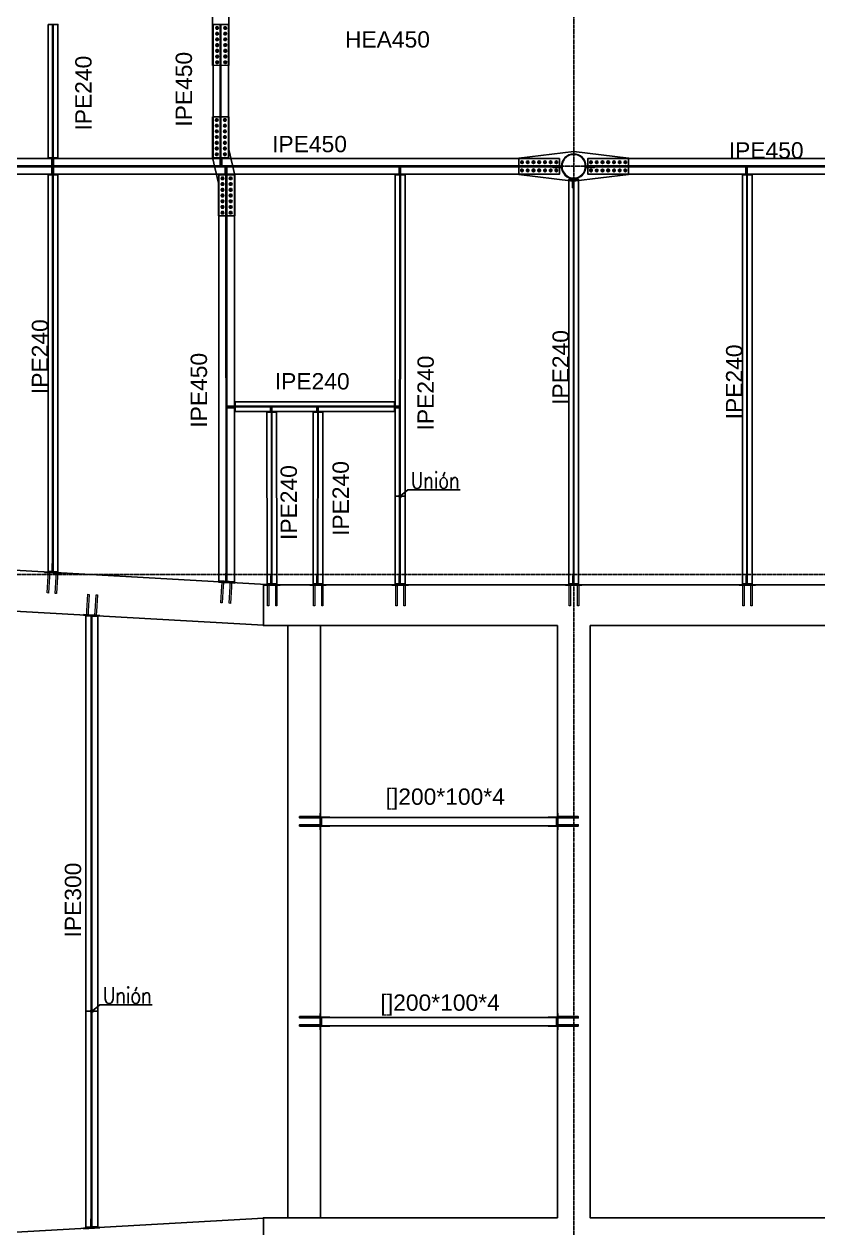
# Model space of a CAD drawing. Header units: millimetres. Extents: x -12345 to 95575, y -10691 to 31862.
# Drawn here: x 35770 to 45490, y 9000 to 23742 of the extents above; entities that cross this region are included whole.
import ezdxf
from ezdxf.enums import TextEntityAlignment as Align

# ---------------------------------------------------------------- set-up
doc = ezdxf.new("R2010")
doc.units = ezdxf.units.MM
doc.header["$LTSCALE"] = 0.9
doc.linetypes.add('DXK_LINE_DOT3', pattern=[5.9187, 2.979, -0.9799, 0.9799, -0.9799])
doc.layers.get('0').update_dxf_attribs({"color": 255})
for name, color, linetype, lineweight in [('E_TEXTO', 3, 'Continuous', 9), ('E_VIGAS-1', 254, 'Continuous', 25), ('E_VIGAS-2', 5, 'Continuous', 25), ('HCB_VARILLA', 5, 'Continuous', 15), ('TUBO-REDONDO', 1, 'Continuous', 9)]:
    doc.layers.add(name, color=color, linetype=linetype, lineweight=lineweight)
for name, color, linetype in [('HCB-EJES', 1, 'Continuous'), ('HCB-PLATINAS', 3, 'Continuous'), ('HCB_ALMA', 252, 'Continuous'), ('HCB_PANTALLAS', 6, 'Continuous'), ('HCB_VIGAS', 4, 'Continuous'), ('UNIÒN', 6, 'Continuous')]:
    doc.layers.add(name, color=color, linetype=linetype)
doc.styles.add('CNI_COTAS', font='romans.shx', dxfattribs={"width": 0.8})
doc.styles.add('VERDANA', font='arial.ttf')
doc.dimstyles.new('UNIÒN', dxfattribs={"dimscale": 0, "dimtxt": 200, "dimasz": 60, "dimexe": 4, "dimexo": 4, "dimgap": 15, "dimtad": 1, "dimdec": 0, "dimzin": 4, "dimdsep": 46, "dimtxsty": 'CNI_COTAS', "dimcen": -0.09, "dimclrd": 6, "dimclrt": 3, "dimadec": 0, "dimazin": 0, "dimtfac": 1, "dimtdec": 0, "dimtmove": 2, "dimatfit": 0, "dimfxl": 0.05, "dimtolj": 1, "dimtzin": 0, "dimarcsym": 0})

msp = doc.modelspace()

# ---------------------------------------------------------------- linework, layer by layer
at = {"color": 1, "linetype": 'Continuous'}
for centre, radius, start, end in [((38133.7, 23694.1), 11.5, 108.10235, 288.10235), ((38133.8, 23624.1), 11.5, 108.10235, 288.10235), ((38133.7, 23694.1), 10, 0.10235, 180.10235), ((38133.7, 23694.1), 10, 180.10235, 0.10235), ((38133.8, 23624.1), 10, 0.10235, 180.10235), ((38133.8, 23624.1), 10, 180.10235, 0.10235), ((38133.7, 23694.1), 11.5, 288.10235, 108.10235), ((38133.8, 23624.1), 11.5, 288.10235, 108.10235), ((38233.7, 23694.2), 11.5, 108.10235, 288.10235), ((38233.8, 23624.2), 11.5, 108.10235, 288.10235), ((38233.7, 23694.2), 10, 0.10235, 180.10235), ((38233.7, 23694.2), 10, 180.10235, 0.10235), ((38233.8, 23624.2), 10, 0.10235, 180.10235), ((38233.8, 23624.2), 10, 180.10235, 0.10235), ((38233.7, 23694.2), 11.5, 288.10235, 108.10235), ((38233.8, 23624.2), 11.5, 288.10235, 108.10235), ((38133.9, 23554.1), 11.5, 108.10235, 288.10235), ((38134.1, 23484.1), 11.5, 108.10235, 288.10235), ((38133.9, 23554.1), 10, 0.10235, 180.10235), ((38133.9, 23554.1), 10, 180.10235, 0.10235), ((38134.1, 23484.1), 10, 0.10235, 180.10235), ((38134.1, 23484.1), 10, 180.10235, 0.10235), ((38133.9, 23554.1), 11.5, 288.10235, 108.10235), ((38134.1, 23484.1), 11.5, 288.10235, 108.10235), ((38233.9, 23554.2), 11.5, 108.10235, 288.10235), ((38234.1, 23484.2), 11.5, 108.10235, 288.10235), ((38233.9, 23554.2), 10, 0.10235, 180.10235), ((38233.9, 23554.2), 10, 180.10235, 0.10235), ((38234.1, 23484.2), 10, 0.10235, 180.10235), ((38234.1, 23484.2), 10, 180.10235, 0.10235), ((38233.9, 23554.2), 11.5, 288.10235, 108.10235), ((38234.1, 23484.2), 11.5, 288.10235, 108.10235), ((38134.2, 23414.1), 11.5, 108.10235, 288.10235), ((38134.3, 23344.1), 11.5, 108.10235, 288.10235), ((38134.2, 23414.1), 10, 0.10235, 180.10235), ((38134.2, 23414.1), 10, 180.10235, 0.10235), ((38134.3, 23344.1), 10, 0.10235, 180.10235), ((38134.3, 23344.1), 10, 180.10235, 0.10235), ((38134.2, 23414.1), 11.5, 288.10235, 108.10235), ((38134.3, 23344.1), 11.5, 288.10235, 108.10235), ((38234.2, 23414.2), 11.5, 108.10235, 288.10235), ((38234.3, 23344.2), 11.5, 108.10235, 288.10235), ((38234.2, 23414.2), 10, 0.10235, 180.10235), ((38234.2, 23414.2), 10, 180.10235, 0.10235), ((38234.3, 23344.2), 10, 0.10235, 180.10235), ((38234.3, 23344.2), 10, 180.10235, 0.10235), ((38234.2, 23414.2), 11.5, 288.10235, 108.10235), ((38234.3, 23344.2), 11.5, 288.10235, 108.10235), ((38134.4, 23274.1), 11.5, 108.10235, 288.10235), ((38134.4, 23274.1), 10, 0.10235, 180.10235), ((38134.4, 23274.1), 10, 180.10235, 0.10235), ((38134.4, 23274.1), 11.5, 288.10235, 108.10235), ((38234.4, 23274.2), 11.5, 108.10235, 288.10235), ((38234.4, 23274.2), 10, 0.10235, 180.10235), ((38234.4, 23274.2), 10, 180.10235, 0.10235), ((38234.4, 23274.2), 11.5, 288.10235, 108.10235), ((38129, 22567.7), 11.5, 108, 288), ((38129, 22567.7), 10, 0, 180), ((38129, 22567.7), 10, 180, 0), ((38129, 22567.7), 11.5, 288, 108), ((38229, 22567.7), 11.5, 108, 288), ((38229, 22567.7), 10, 0, 180), ((38229, 22567.7), 10, 180, 0), ((38229, 22567.7), 11.5, 288, 108), ((38129, 22497.7), 11.5, 108, 288), ((38129, 22427.7), 11.5, 108, 288), ((38129, 22497.7), 10, 0, 180), ((38129, 22497.7), 10, 180, 0), ((38129, 22427.7), 10, 0, 180), ((38129, 22427.7), 10, 180, 0), ((38129, 22497.7), 11.5, 288, 108), ((38129, 22427.7), 11.5, 288, 108), ((38229, 22497.7), 11.5, 108, 288), ((38229, 22427.7), 11.5, 108, 288), ((38229, 22497.7), 10, 0, 180), ((38229, 22497.7), 10, 180, 0), ((38229, 22427.7), 10, 0, 180), ((38229, 22427.7), 10, 180, 0), ((38229, 22497.7), 11.5, 288, 108), ((38229, 22427.7), 11.5, 288, 108), ((38129, 22357.7), 11.5, 108, 288), ((38129, 22287.7), 11.5, 108, 288), ((38129, 22357.7), 10, 0, 180), ((38129, 22357.7), 10, 180, 0), ((38129, 22287.7), 10, 0, 180), ((38129, 22287.7), 10, 180, 0), ((38129, 22357.7), 11.5, 288, 108), ((38129, 22287.7), 11.5, 288, 108), ((38229, 22357.7), 11.5, 108, 288), ((38229, 22287.7), 11.5, 108, 288), ((38229, 22357.7), 10, 0, 180), ((38229, 22357.7), 10, 180, 0), ((38229, 22287.7), 10, 0, 180), ((38229, 22287.7), 10, 180, 0), ((38229, 22357.7), 11.5, 288, 108), ((38229, 22287.7), 11.5, 288, 108), ((38129, 22217.7), 11.5, 108, 288), ((38129, 22147.7), 11.5, 108, 288), ((38129, 22217.7), 10, 0, 180), ((38129, 22217.7), 10, 180, 0), ((38129, 22147.7), 10, 0, 180), ((38129, 22147.7), 10, 180, 0), ((38129, 22217.7), 11.5, 288, 108), ((38129, 22147.7), 11.5, 288, 108), ((38229, 22217.7), 11.5, 108, 288), ((38229, 22147.7), 11.5, 108, 288), ((38229, 22217.7), 10, 0, 180), ((38229, 22217.7), 10, 180, 0), ((38229, 22147.7), 10, 0, 180), ((38229, 22147.7), 10, 180, 0), ((38229, 22217.7), 11.5, 288, 108), ((38229, 22147.7), 11.5, 288, 108), ((41867.5, 22050), 11.5, 18.0268, 198.0268), ((41867.5, 22050), 11.5, 198.0268, 18.0268), ((41867.5, 22050), 10, 90.0268, 270.0268), ((41867.5, 22050), 10, 270.0268, 90.0268), ((41937.5, 22050), 11.5, 18.0268, 198.0268), ((41937.5, 22050), 11.5, 198.0268, 18.0268), ((41937.5, 22050), 10, 90.0268, 270.0268), ((41937.5, 22050), 10, 270.0268, 90.0268), ((42007.5, 22050.1), 11.5, 18.0268, 198.0268), ((42007.5, 22050.1), 11.5, 198.0268, 18.0268), ((42007.5, 22050.1), 10, 90.0268, 270.0268), ((42007.5, 22050.1), 10, 270.0268, 90.0268), ((42077.5, 22050.1), 11.5, 18.0268, 198.0268), ((42077.5, 22050.1), 11.5, 198.0268, 18.0268), ((42077.5, 22050.1), 10, 90.0268, 270.0268), ((42077.5, 22050.1), 10, 270.0268, 90.0268), ((42147.5, 22050.1), 11.5, 18.0268, 198.0268), ((42147.5, 22050.1), 11.5, 198.0268, 18.0268), ((42147.5, 22050.1), 10, 90.0268, 270.0268), ((42147.5, 22050.1), 10, 270.0268, 90.0268), ((42217.5, 22050.2), 11.5, 18.0268, 198.0268), ((42217.5, 22050.2), 11.5, 198.0268, 18.0268), ((42217.5, 22050.2), 10, 90.0268, 270.0268), ((42217.5, 22050.2), 10, 270.0268, 90.0268), ((42287.5, 22050.2), 11.5, 18.0268, 198.0268), ((42287.5, 22050.2), 11.5, 198.0268, 18.0268), ((42287.5, 22050.2), 10, 90.0268, 270.0268), ((42287.5, 22050.2), 10, 270.0268, 90.0268), ((42712.5, 22049.7), 11.5, 18.0268, 198.0268), ((42712.5, 22049.7), 11.5, 198.0268, 18.0268), ((42712.5, 22049.7), 10, 90.0268, 270.0268), ((42712.5, 22049.7), 10, 270.0268, 90.0268), ((42782.5, 22049.8), 11.5, 18.0268, 198.0268), ((42782.5, 22049.8), 11.5, 198.0268, 18.0268), ((42782.5, 22049.8), 10, 90.0268, 270.0268), ((42782.5, 22049.8), 10, 270.0268, 90.0268), ((42852.5, 22049.8), 11.5, 18.0268, 198.0268), ((42852.5, 22049.8), 11.5, 198.0268, 18.0268), ((42852.5, 22049.8), 10, 90.0268, 270.0268), ((42852.5, 22049.8), 10, 270.0268, 90.0268), ((42922.5, 22049.8), 11.5, 18.0268, 198.0268), ((42922.5, 22049.8), 11.5, 198.0268, 18.0268), ((42922.5, 22049.8), 10, 90.0268, 270.0268), ((42922.5, 22049.8), 10, 270.0268, 90.0268), ((42992.5, 22049.9), 11.5, 18.0268, 198.0268), ((42992.5, 22049.9), 11.5, 198.0268, 18.0268), ((42992.5, 22049.9), 10, 90.0268, 270.0268), ((42992.5, 22049.9), 10, 270.0268, 90.0268), ((43062.5, 22049.9), 11.5, 18.0268, 198.0268), ((43062.5, 22049.9), 11.5, 198.0268, 18.0268), ((43062.5, 22049.9), 10, 90.0268, 270.0268), ((43062.5, 22049.9), 10, 270.0268, 90.0268), ((43132.5, 22049.9), 11.5, 18.0268, 198.0268), ((43132.5, 22049.9), 11.5, 198.0268, 18.0268), ((43132.5, 22049.9), 10, 90.0268, 270.0268), ((43132.5, 22049.9), 10, 270.0268, 90.0268), ((38200, 21852.3), 11.5, 108, 288), ((38200, 21852.3), 10, 0, 180), ((38200, 21852.3), 10, 180, 0), ((38200, 21852.3), 11.5, 288, 108), ((38300, 21852.3), 11.5, 108, 288), ((38300, 21852.3), 10, 0, 180), ((38300, 21852.3), 10, 180, 0), ((38300, 21852.3), 11.5, 288, 108), ((41867.5, 21950), 11.5, 18.0268, 198.0268), ((41867.5, 21950), 11.5, 198.0268, 18.0268), ((41867.5, 21950), 10, 90.0268, 270.0268), ((41867.5, 21950), 10, 270.0268, 90.0268), ((41937.5, 21950), 11.5, 18.0268, 198.0268), ((41937.5, 21950), 11.5, 198.0268, 18.0268), ((41937.5, 21950), 10, 90.0268, 270.0268), ((41937.5, 21950), 10, 270.0268, 90.0268), ((42007.5, 21950.1), 11.5, 18.0268, 198.0268), ((42007.5, 21950.1), 11.5, 198.0268, 18.0268), ((42007.5, 21950.1), 10, 90.0268, 270.0268), ((42007.5, 21950.1), 10, 270.0268, 90.0268), ((42077.5, 21950.1), 11.5, 18.0268, 198.0268), ((42077.5, 21950.1), 11.5, 198.0268, 18.0268), ((42077.5, 21950.1), 10, 90.0268, 270.0268), ((42077.5, 21950.1), 10, 270.0268, 90.0268), ((42147.5, 21950.1), 11.5, 18.0268, 198.0268), ((42147.5, 21950.1), 11.5, 198.0268, 18.0268), ((42147.5, 21950.1), 10, 90.0268, 270.0268), ((42147.5, 21950.1), 10, 270.0268, 90.0268), ((42217.5, 21950.2), 11.5, 18.0268, 198.0268), ((42217.5, 21950.2), 11.5, 198.0268, 18.0268), ((42217.5, 21950.2), 10, 90.0268, 270.0268), ((42217.5, 21950.2), 10, 270.0268, 90.0268), ((42287.5, 21950.2), 11.5, 18.0268, 198.0268), ((42287.5, 21950.2), 11.5, 198.0268, 18.0268), ((42287.5, 21950.2), 10, 90.0268, 270.0268), ((42287.5, 21950.2), 10, 270.0268, 90.0268), ((42712.5, 21949.7), 11.5, 18.0268, 198.0268), ((42712.5, 21949.7), 11.5, 198.0268, 18.0268), ((42712.5, 21949.7), 10, 90.0268, 270.0268), ((42712.5, 21949.7), 10, 270.0268, 90.0268), ((42782.5, 21949.8), 11.5, 18.0268, 198.0268), ((42782.5, 21949.8), 11.5, 198.0268, 18.0268), ((42782.5, 21949.8), 10, 90.0268, 270.0268), ((42782.5, 21949.8), 10, 270.0268, 90.0268), ((42852.5, 21949.8), 11.5, 18.0268, 198.0268), ((42852.5, 21949.8), 11.5, 198.0268, 18.0268), ((42852.5, 21949.8), 10, 90.0268, 270.0268), ((42852.5, 21949.8), 10, 270.0268, 90.0268), ((42922.5, 21949.8), 11.5, 18.0268, 198.0268), ((42922.5, 21949.8), 11.5, 198.0268, 18.0268), ((42922.5, 21949.8), 10, 90.0268, 270.0268), ((42922.5, 21949.8), 10, 270.0268, 90.0268), ((42992.5, 21949.9), 11.5, 18.0268, 198.0268), ((42992.5, 21949.9), 11.5, 198.0268, 18.0268), ((42992.5, 21949.9), 10, 90.0268, 270.0268), ((42992.5, 21949.9), 10, 270.0268, 90.0268), ((43062.5, 21949.9), 11.5, 18.0268, 198.0268), ((43062.5, 21949.9), 11.5, 198.0268, 18.0268), ((43062.5, 21949.9), 10, 90.0268, 270.0268), ((43062.5, 21949.9), 10, 270.0268, 90.0268), ((43132.5, 21949.9), 11.5, 18.0268, 198.0268), ((43132.5, 21949.9), 11.5, 198.0268, 18.0268), ((43132.5, 21949.9), 10, 90.0268, 270.0268), ((43132.5, 21949.9), 10, 270.0268, 90.0268), ((38200, 21782.3), 11.5, 108, 288), ((38200, 21712.3), 11.5, 108, 288), ((38200, 21782.3), 10, 0, 180), ((38200, 21782.3), 10, 180, 0), ((38200, 21712.3), 10, 0, 180), ((38200, 21712.3), 10, 180, 0), ((38200, 21782.3), 11.5, 288, 108), ((38200, 21712.3), 11.5, 288, 108), ((38300, 21782.3), 11.5, 108, 288), ((38300, 21712.3), 11.5, 108, 288), ((38300, 21782.3), 10, 0, 180), ((38300, 21782.3), 10, 180, 0), ((38300, 21712.3), 10, 0, 180), ((38300, 21712.3), 10, 180, 0), ((38300, 21782.3), 11.5, 288, 108), ((38300, 21712.3), 11.5, 288, 108), ((38200, 21642.3), 11.5, 108, 288), ((38200, 21572.3), 11.5, 108, 288), ((38200, 21642.3), 10, 0, 180), ((38200, 21642.3), 10, 180, 0), ((38200, 21572.3), 10, 0, 180), ((38200, 21572.3), 10, 180, 0), ((38200, 21642.3), 11.5, 288, 108), ((38200, 21572.3), 11.5, 288, 108), ((38300, 21642.3), 11.5, 108, 288), ((38300, 21572.3), 11.5, 108, 288), ((38300, 21642.3), 10, 0, 180), ((38300, 21642.3), 10, 180, 0), ((38300, 21572.3), 10, 0, 180), ((38300, 21572.3), 10, 180, 0), ((38300, 21642.3), 11.5, 288, 108), ((38300, 21572.3), 11.5, 288, 108), ((38200, 21502.3), 11.5, 108, 288), ((38200, 21432.3), 11.5, 108, 288), ((38200, 21502.3), 10, 0, 180), ((38200, 21502.3), 10, 180, 0), ((38200, 21432.3), 10, 0, 180), ((38200, 21432.3), 10, 180, 0), ((38200, 21502.3), 11.5, 288, 108), ((38200, 21432.3), 11.5, 288, 108), ((38300, 21502.3), 11.5, 108, 288), ((38300, 21432.3), 11.5, 108, 288), ((38300, 21502.3), 10, 0, 180), ((38300, 21502.3), 10, 180, 0), ((38300, 21432.3), 10, 0, 180), ((38300, 21432.3), 10, 180, 0), ((38300, 21502.3), 11.5, 288, 108), ((38300, 21432.3), 11.5, 288, 108)]:
    msp.add_arc(centre, radius, start, end, dxfattribs=at)
at = {"layer": 'E_VIGAS-1', "color": 30, "true_color": 0xf26722}
msp.add_lwpolyline([(39400.2, 9125.2), (39000.2, 9125.2), (39000.2, 16375.2), (39400.2, 16375.2), (39400.2, 9125.2)], dxfattribs=at)
at = {"layer": 'E_VIGAS-2', "color": 30, "true_color": 0xf26722}
for p, q in [((25469.2, 17632.3), (38806.6, 16875.2)), ((38700.2, 16380.4), (25492.9, 17130.1))]:
    msp.add_line(p, q, dxfattribs=at)
msp.add_lwpolyline([(25500.2, 7872.1), (25500.2, 8372.1), (38700.2, 9120.9)], dxfattribs=at)
at = {"layer": 'HCB-EJES', "linetype": 'DXK_LINE_DOT3'}
for p, q in [((42500, -3906.8), (42500, 29407)), ((-6888.4, 22000), (90118.8, 22000)), ((-10844.5, 17000), (94075, 17000))]:
    msp.add_line(p, q, dxfattribs=at)
at = {"layer": 'HCB-PLATINAS'}
for points in [[(36121.4, 17027.6), (36115.4, 17027.6), (36115.4, 17037.6), (36115.4, 17137.6), (36121.4, 17137.6), (36121.4, 17037.6)], [(36021.2, 17027.3), (36220.8, 17015.9), (36221.2, 17021.9), (36021.5, 17033.3)], [(38246.3, 16907), (38240.3, 16907.3), (38240.3, 16916.6), (38240.3, 17016.6), (38246.3, 17016.6), (38246.3, 16916.6)], [(38799.3, 16875.2), (38793.3, 16875.2), (38793.3, 16885.2), (38793.3, 16985.2), (38799.3, 16985.2), (38799.3, 16885.2)], [(39362.7, 16875.2), (39356.7, 16875.2), (39356.7, 16885.2), (39356.7, 16985.2), (39362.7, 16985.2), (39362.7, 16885.2)], [(40369, 16875.2), (40363, 16875.2), (40363, 16885.2), (40363, 16985.2), (40369, 16985.2), (40369, 16885.2)], [(42496.9, 16875.2), (42490.9, 16875.2), (42490.9, 16885.2), (42490.9, 16985.2), (42496.9, 16985.2), (42496.9, 16885.2)], [(44619, 16875.2), (44613, 16875.2), (44613, 16885.2), (44613, 16985.2), (44619, 16985.2), (44619, 16885.2)], [(38149.3, 16906.5), (38348.9, 16895.1), (38349.3, 16901.1), (38149.6, 16912.5)], [(38704.8, 16869.2), (38904.8, 16869.2), (38904.8, 16875.2), (38704.8, 16875.2)], [(39268.1, 16869.2), (39468.1, 16869.2), (39468.1, 16875.2), (39268.1, 16875.2)], [(40274.4, 16869.2), (40474.4, 16869.2), (40474.4, 16875.2), (40274.4, 16875.2)], [(42399.5, 16869.2), (42599.5, 16869.2), (42599.5, 16875.2), (42399.5, 16875.2)], [(44524.4, 16869.2), (44724.4, 16869.2), (44724.4, 16875.2), (44524.4, 16875.2)], [(36699.6, 16499.9), (36499.9, 16511.4), (36499.6, 16505.4), (36699.3, 16493.9)], [(36594.1, 16500), (36600, 16499.6), (36600.1, 16489.8), (36600.1, 16389.8), (36594.1, 16389.8), (36594.1, 16489.8)], [(39394.2, 13875.2), (39394.2, 14075.2), (39400.2, 14075.2), (39400.2, 13875.2)], [(39400.2, 14031.2), (39400.2, 14025.2), (39410.2, 14025.2), (39510.2, 14025.2), (39510.2, 14031.2), (39410.2, 14031.2)], [(42300.2, 14031.2), (42300.2, 14025.2), (42290.2, 14025.2), (42190.2, 14025.2), (42190.2, 14031.2), (42290.2, 14031.2)], [(42306.2, 13875.2), (42306.2, 14075.2), (42300.2, 14075.2), (42300.2, 13875.2)], [(39400.2, 13919.2), (39400.2, 13925.2), (39410.2, 13925.2), (39510.2, 13925.2), (39510.2, 13919.2), (39410.2, 13919.2)], [(42300.2, 13919.2), (42300.2, 13925.2), (42290.2, 13925.2), (42190.2, 13925.2), (42190.2, 13919.2), (42290.2, 13919.2)], [(39394.2, 11425.2), (39394.2, 11625.2), (39400.2, 11625.2), (39400.2, 11425.2)], [(39400.2, 11581.2), (39400.2, 11575.2), (39410.2, 11575.2), (39510.2, 11575.2), (39510.2, 11581.2), (39410.2, 11581.2)], [(42300.2, 11581.2), (42300.2, 11575.2), (42290.2, 11575.2), (42190.2, 11575.2), (42190.2, 11581.2), (42290.2, 11581.2)], [(42306.2, 11425.2), (42306.2, 11625.2), (42300.2, 11625.2), (42300.2, 11425.2)], [(39400.2, 11469.2), (39400.2, 11475.2), (39410.2, 11475.2), (39510.2, 11475.2), (39510.2, 11469.2), (39410.2, 11469.2)], [(42300.2, 11469.2), (42300.2, 11475.2), (42290.2, 11475.2), (42190.2, 11475.2), (42190.2, 11469.2), (42290.2, 11469.2)], [(36699.6, 9001.5), (36499.9, 8990), (36499.6, 8996), (36699.3, 9007.5)], [(36588, 9001.3), (36593.9, 9001.6), (36594, 9011.4), (36594, 9111.4), (36588, 9111.4), (36588, 9011.4)]]:
    msp.add_lwpolyline(points, close=True, dxfattribs=at)
at = {"layer": 'HCB_ALMA'}
for p, q in [((36118.3, 22105), (36118.3, 23734.1)), ((36124.5, 22105), (36124.5, 23734.1)), ((38170.7, 22107.7), (38170.7, 23734.1)), ((38180.1, 22107.7), (38180.1, 23734.1)), ((34161.5, 22004.7), (42331.3, 22004.6)), ((34161.5, 21995.3), (42331.3, 21995.3)), ((42661.5, 22004.7), (50831.4, 22004.6)), ((42661.5, 21995.3), (50831.4, 21995.3)), ((36118.3, 17043.5), (36118.3, 21895)), ((36124.5, 17043.5), (36124.5, 21895)), ((38246.3, 16916.6), (38241.7, 21895)), ((38254.8, 16917.2), (38251.1, 21895)), ((40368.3, 16887.9), (40371.4, 21895)), ((40374.5, 16887.9), (40378.5, 21895)), ((42496.9, 16885.2), (42496.9, 21837.4)), ((42503.1, 16885.2), (42503.1, 21837.4)), ((44618.3, 16887.9), (44618.3, 21895)), ((44624.5, 16887.9), (44624.5, 21895)), ((38351.4, 19060.9), (40301.4, 19060.9)), ((38351.4, 19054.7), (40301.4, 19054.7)), ((38799.1, 16875.3), (38799.1, 18987.8)), ((38805.3, 16875.3), (38805.3, 18987.8)), ((39362, 16875.3), (39365.1, 18987.8)), ((39368.2, 16875.3), (39372.2, 18987.8)), ((36592.9, 9001.4), (36592.9, 16490)), ((36600, 9001.8), (36600, 16489.6))]:
    msp.add_line(p, q, dxfattribs=at)
at = {"layer": 'HCB_PANTALLAS'}
msp.add_lwpolyline([(42700.1, 16375.3), (46300.1, 16375.3), (46300.1, 16875.3), (38700.1, 16875.3), (38700.1, 16375.3), (42300.1, 16375.3), (42300.1, 9125.3), (38700.1, 9125.3), (38700.1, 8625.3), (46300.1, 8625.3), (46300.1, 9125.3), (42700.1, 9125.3)], close=True, dxfattribs=at)
at = {"layer": 'HCB_VARILLA', "color": 5}
for points in [[(36070.9, 17023), (36074.6, 17024.2), (36078.1, 17022.5), (36080.1, 17021.6), (36082.2, 17015.8), (36080, 16978.4), (36068.4, 16774.2), (36052.5, 16775.1), (36064.1, 16979.3), (36066.2, 17016.7), (36068.8, 17022.2)], [(36170.8, 17017.3), (36174.5, 17018.6), (36178, 17016.9), (36180, 17015.9), (36182, 17010.1), (36179.9, 16972.7), (36168.3, 16768.5), (36152.3, 16769.4), (36163.9, 16973.6), (36166, 17011), (36168.7, 17016.6)], [(38199, 16902.2), (38202.7, 16903.4), (38206.2, 16901.7), (38208.2, 16900.8), (38210.3, 16895), (38208.1, 16857.6), (38196.5, 16653.4), (38180.6, 16654.3), (38192.2, 16858.5), (38194.3, 16895.9), (38196.9, 16901.4)], [(38298.9, 16896.5), (38302.6, 16897.8), (38306.1, 16896.1), (38308.1, 16895.1), (38310.1, 16889.3), (38308, 16851.9), (38296.4, 16647.7), (38280.4, 16648.6), (38292, 16852.8), (38294.1, 16890.2), (38296.8, 16895.8)], [(38755.2, 16867.7), (38758.9, 16869.2), (38762.5, 16867.7), (38764.5, 16866.8), (38766.9, 16861.2), (38766.9, 16823.7), (38766.9, 16619.2), (38750.9, 16619.2), (38750.9, 16823.7), (38750.9, 16861.2), (38753.2, 16866.8)], [(38855.2, 16867.7), (38858.9, 16869.2), (38862.5, 16867.7), (38864.5, 16866.8), (38866.9, 16861.2), (38866.9, 16823.7), (38866.9, 16619.2), (38850.9, 16619.2), (38850.9, 16823.7), (38850.9, 16861.2), (38853.2, 16866.8)], [(39318.6, 16867.7), (39322.2, 16869.2), (39325.8, 16867.7), (39327.9, 16866.8), (39330.2, 16861.2), (39330.2, 16823.7), (39330.2, 16619.2), (39314.2, 16619.2), (39314.2, 16823.7), (39314.2, 16861.2), (39316.5, 16866.8)], [(39418.6, 16867.7), (39422.2, 16869.2), (39425.8, 16867.7), (39427.9, 16866.8), (39430.2, 16861.2), (39430.2, 16823.7), (39430.2, 16619.2), (39414.2, 16619.2), (39414.2, 16823.7), (39414.2, 16861.2), (39416.5, 16866.8)], [(40324.9, 16867.7), (40328.5, 16869.2), (40332.2, 16867.7), (40334.2, 16866.8), (40336.5, 16861.2), (40336.5, 16823.7), (40336.5, 16619.2), (40320.5, 16619.2), (40320.5, 16823.7), (40320.5, 16861.2), (40322.9, 16866.8)], [(40424.9, 16867.7), (40428.5, 16869.2), (40432.2, 16867.7), (40434.2, 16866.8), (40436.5, 16861.2), (40436.5, 16823.7), (40436.5, 16619.2), (40420.5, 16619.2), (40420.5, 16823.7), (40420.5, 16861.2), (40422.9, 16866.8)], [(42449.9, 16867.7), (42453.5, 16869.2), (42457.2, 16867.7), (42459.2, 16866.8), (42461.5, 16861.2), (42461.5, 16823.7), (42461.5, 16619.2), (42445.5, 16619.2), (42445.5, 16823.7), (42445.5, 16861.2), (42447.9, 16866.8)], [(42549.9, 16867.7), (42553.5, 16869.2), (42557.2, 16867.7), (42559.2, 16866.8), (42561.5, 16861.2), (42561.5, 16823.7), (42561.5, 16619.2), (42545.5, 16619.2), (42545.5, 16823.7), (42545.5, 16861.2), (42547.9, 16866.8)], [(44574.9, 16867.7), (44578.5, 16869.2), (44582.2, 16867.7), (44584.2, 16866.8), (44586.5, 16861.2), (44586.5, 16823.7), (44586.5, 16619.2), (44570.5, 16619.2), (44570.5, 16823.7), (44570.5, 16861.2), (44572.9, 16866.8)], [(44674.9, 16867.7), (44678.5, 16869.2), (44682.2, 16867.7), (44684.2, 16866.8), (44686.5, 16861.2), (44686.5, 16823.7), (44686.5, 16619.2), (44670.5, 16619.2), (44670.5, 16823.7), (44670.5, 16861.2), (44672.9, 16866.8)], [(36549.5, 16510), (36545.8, 16508.7), (36542.2, 16510.5), (36540.3, 16511.4), (36538.2, 16517.2), (36540.4, 16554.6), (36552.1, 16758.8), (36568.1, 16757.9), (36556.4, 16553.7), (36554.2, 16516.3), (36551.5, 16510.8)], [(36649.3, 16504.3), (36645.6, 16503), (36642.1, 16504.7), (36640.1, 16505.7), (36638.1, 16511.5), (36640.2, 16548.9), (36652, 16753.1), (36667.9, 16752.1), (36656.2, 16548), (36654, 16510.5), (36651.4, 16505)]]:
    msp.add_lwpolyline(points, close=True, dxfattribs=at)
at = {"layer": 'HCB_VIGAS'}
for points in [[(38079, 23236.5), (38279, 23236.9), (38279, 24047.1), (38079, 24046.7)], [(36065, 23736.9), (36065, 22105), (36185, 22105), (36185, 23736.9)], [(38084, 23736.9), (38274, 23736.9), (38274, 23236.9), (38274, 22605), (38274, 22105), (38084, 22105), (38084, 22605), (38084, 23236.5)], [(38151, 23694.1), (38142.4, 23679.1), (38125.1, 23679), (38116.4, 23694), (38125, 23709), (38142.3, 23709.1)], [(38151.1, 23624.1), (38142.5, 23609.1), (38125.2, 23609), (38116.5, 23624), (38125.1, 23639), (38142.5, 23639.1)], [(38251, 23694.3), (38242.4, 23679.3), (38225.1, 23679.2), (38216.4, 23694.2), (38225, 23709.2), (38242.3, 23709.3)], [(38251.1, 23624.3), (38242.5, 23609.3), (38225.2, 23609.2), (38216.5, 23624.2), (38225.1, 23639.2), (38242.5, 23639.3)], [(38151.3, 23554.1), (38142.6, 23539.1), (38125.3, 23539), (38116.6, 23554), (38125.3, 23569), (38142.6, 23569.1)], [(38151.4, 23484.1), (38142.8, 23469.1), (38125.4, 23469), (38116.8, 23484), (38125.4, 23499), (38142.7, 23499.1)], [(38251.3, 23554.3), (38242.6, 23539.3), (38225.3, 23539.2), (38216.6, 23554.2), (38225.3, 23569.2), (38242.6, 23569.3)], [(38251.4, 23484.3), (38242.8, 23469.3), (38225.4, 23469.2), (38216.8, 23484.2), (38225.4, 23499.2), (38242.7, 23499.3)], [(38151.5, 23414.1), (38142.9, 23399.1), (38125.6, 23399), (38116.9, 23414), (38125.5, 23429), (38142.8, 23429.1)], [(38151.6, 23344.1), (38143, 23329.1), (38125.7, 23329), (38117, 23344), (38125.6, 23359), (38143, 23359.1)], [(38251.5, 23414.3), (38242.9, 23399.3), (38225.6, 23399.2), (38216.9, 23414.2), (38225.5, 23429.2), (38242.8, 23429.3)], [(38251.6, 23344.3), (38243, 23329.3), (38225.7, 23329.2), (38217, 23344.2), (38225.6, 23359.2), (38243, 23359.3)], [(38151.8, 23274.1), (38143.1, 23259.1), (38125.8, 23259), (38117.1, 23274), (38125.8, 23289), (38143.1, 23289.1)], [(38251.8, 23274.3), (38243.1, 23259.3), (38225.8, 23259.2), (38217.1, 23274.2), (38225.8, 23289.2), (38243.1, 23289.3)], [(38150, 21395), (38150, 21795), (38079, 22107.7), (38079, 22605), (38279, 22605), (38279, 22205), (38350, 21892.3), (38350, 21395)], [(38111.7, 22567.7), (38120.3, 22582.7), (38137.7, 22582.7), (38146.3, 22567.7), (38137.7, 22552.7), (38120.3, 22552.7)], [(38211.7, 22567.7), (38220.3, 22582.7), (38237.7, 22582.7), (38246.3, 22567.7), (38237.7, 22552.7), (38220.3, 22552.7)], [(38111.7, 22497.7), (38120.3, 22512.7), (38137.7, 22512.7), (38146.3, 22497.7), (38137.7, 22482.7), (38120.3, 22482.7)], [(38111.7, 22427.7), (38120.3, 22442.7), (38137.7, 22442.7), (38146.3, 22427.7), (38137.7, 22412.7), (38120.3, 22412.7)], [(38211.7, 22497.7), (38220.3, 22512.7), (38237.7, 22512.7), (38246.3, 22497.7), (38237.7, 22482.7), (38220.3, 22482.7)], [(38211.7, 22427.7), (38220.3, 22442.7), (38237.7, 22442.7), (38246.3, 22427.7), (38237.7, 22412.7), (38220.3, 22412.7)], [(38111.7, 22357.7), (38120.3, 22372.7), (38137.7, 22372.7), (38146.3, 22357.7), (38137.7, 22342.7), (38120.3, 22342.7)], [(38111.7, 22287.7), (38120.3, 22302.7), (38137.7, 22302.7), (38146.3, 22287.7), (38137.7, 22272.7), (38120.3, 22272.7)], [(38211.7, 22357.7), (38220.3, 22372.7), (38237.7, 22372.7), (38246.3, 22357.7), (38237.7, 22342.7), (38220.3, 22342.7)], [(38211.7, 22287.7), (38220.3, 22302.7), (38237.7, 22302.7), (38246.3, 22287.7), (38237.7, 22272.7), (38220.3, 22272.7)], [(38111.7, 22217.7), (38120.3, 22232.7), (38137.7, 22232.7), (38146.3, 22217.7), (38137.7, 22202.7), (38120.3, 22202.7)], [(38111.7, 22147.7), (38120.3, 22162.7), (38137.7, 22162.7), (38146.3, 22147.7), (38137.7, 22132.7), (38120.3, 22132.7)], [(38211.7, 22217.7), (38220.3, 22232.7), (38237.7, 22232.7), (38246.3, 22217.7), (38237.7, 22202.7), (38220.3, 22202.7)], [(38211.7, 22147.7), (38220.3, 22162.7), (38237.7, 22162.7), (38246.3, 22147.7), (38237.7, 22132.7), (38220.3, 22132.7)], [(42327.5, 22095), (41827.5, 22095), (38304, 22095), (38081.9, 22095), (34672.5, 22095), (34162.5, 22095), (34162.5, 21905), (34672.5, 21905), (38125, 21905), (38347.1, 21905), (41827.5, 21905), (42327.5, 21905)], [(36111.4, 22095), (36121.4, 22095), (36121.4, 22004.7), (36111.4, 22004.7)], [(36111.4, 21905), (36121.4, 21905), (36121.4, 21995.3), (36111.4, 21995.3)], [(36121.4, 22105), (36128.5, 22105), (36128.5, 22014.7), (36121.4, 22014.7)], [(36121.4, 21895), (36128.5, 21895), (36128.5, 21985.3), (36121.4, 21985.3)], [(38190.1, 22095), (38190.1, 22004.7), (38180.1, 22004.7), (38180.1, 22095)], [(38231.7, 21905), (38231.7, 21995.3), (38241.7, 21995.3), (38241.7, 21905)], [(40361.4, 21905), (40371.4, 21905), (40371.4, 21995.3), (40361.4, 21995.3)], [(40371.4, 21895), (40378.5, 21895), (40378.5, 21985.3), (40371.4, 21985.3)], [(41867.5, 22067.3), (41882.5, 22058.7), (41882.5, 22041.3), (41867.5, 22032.7), (41852.5, 22041.3), (41852.5, 22058.7)], [(41867.5, 21967.3), (41882.5, 21958.7), (41882.6, 21941.3), (41867.6, 21932.7), (41852.6, 21941.3), (41852.5, 21958.7)], [(41937.5, 22067.4), (41952.5, 22058.7), (41952.5, 22041.4), (41937.5, 22032.7), (41922.5, 22041.4), (41922.5, 22058.7)], [(41937.5, 21967.4), (41952.5, 21958.7), (41952.6, 21941.4), (41937.6, 21932.7), (41922.6, 21941.4), (41922.5, 21958.7)], [(42007.5, 22067.4), (42022.5, 22058.7), (42022.5, 22041.4), (42007.5, 22032.7), (41992.5, 22041.4), (41992.5, 22058.7)], [(42007.5, 21967.4), (42022.5, 21958.7), (42022.6, 21941.4), (42007.6, 21932.7), (41992.6, 21941.4), (41992.5, 21958.7)], [(42077.5, 22067.4), (42092.5, 22058.8), (42092.5, 22041.4), (42077.5, 22032.8), (42062.5, 22041.4), (42062.5, 22058.8)], [(42077.5, 21967.4), (42092.5, 21958.8), (42092.6, 21941.4), (42077.6, 21932.8), (42062.6, 21941.4), (42062.5, 21958.8)], [(42147.5, 22067.5), (42162.5, 22058.8), (42162.5, 22041.5), (42147.5, 22032.8), (42132.5, 22041.5), (42132.5, 22058.8)], [(42147.5, 21967.5), (42162.5, 21958.8), (42162.6, 21941.5), (42147.6, 21932.8), (42132.6, 21941.5), (42132.5, 21958.8)], [(42217.5, 22067.5), (42232.5, 22058.8), (42232.5, 22041.5), (42217.5, 22032.8), (42202.5, 22041.5), (42202.5, 22058.8)], [(42217.5, 21967.5), (42232.5, 21958.8), (42232.6, 21941.5), (42217.6, 21932.8), (42202.6, 21941.5), (42202.5, 21958.8)], [(42347.8, 21985.3), (42347.8, 21995.3), (42345.8, 21995.3), (42247.8, 21995.3), (42247.8, 21985.3), (42346.8, 21985.3)], [(42287.5, 22067.5), (42302.5, 22058.9), (42302.5, 22041.5), (42287.5, 22032.9), (42272.5, 22041.5), (42272.5, 22058.8)], [(42287.5, 21967.5), (42302.5, 21958.9), (42302.6, 21941.5), (42287.6, 21932.9), (42272.6, 21941.5), (42272.5, 21958.8)], [(42653.3, 21985.3), (42752.2, 21985.1), (42752.2, 21995.1), (42654.3, 21995.3), (42652.2, 21995.4), (42652.2, 21985.4)], [(50327.4, 21905), (50827.4, 21905), (50827.4, 22095), (50327.4, 22095), (43172.5, 22095), (42672.5, 22095), (42672.5, 21905), (43172.5, 21905)], [(42712.5, 22067.1), (42727.5, 22058.4), (42727.5, 22041.1), (42712.5, 22032.4), (42697.5, 22041.1), (42697.5, 22058.4)], [(42712.5, 21967.1), (42727.5, 21958.4), (42727.5, 21941.1), (42712.5, 21932.4), (42697.5, 21941.1), (42697.5, 21958.4)], [(42782.5, 22067.1), (42797.5, 22058.4), (42797.5, 22041.1), (42782.5, 22032.5), (42767.5, 22041.1), (42767.5, 22058.4)], [(42782.5, 21967.1), (42797.5, 21958.4), (42797.5, 21941.1), (42782.5, 21932.5), (42767.5, 21941.1), (42767.5, 21958.4)], [(42852.5, 22067.1), (42867.5, 22058.5), (42867.5, 22041.2), (42852.5, 22032.5), (42837.5, 22041.1), (42837.5, 22058.5)], [(42852.5, 21967.1), (42867.5, 21958.5), (42867.5, 21941.2), (42852.5, 21932.5), (42837.5, 21941.1), (42837.5, 21958.5)], [(42922.5, 22067.2), (42937.5, 22058.5), (42937.5, 22041.2), (42922.5, 22032.5), (42907.5, 22041.2), (42907.5, 22058.5)], [(42922.5, 21967.2), (42937.5, 21958.5), (42937.5, 21941.2), (42922.5, 21932.5), (42907.5, 21941.2), (42907.5, 21958.5)], [(42992.5, 22067.2), (43007.5, 22058.5), (43007.5, 22041.2), (42992.5, 22032.6), (42977.5, 22041.2), (42977.5, 22058.5)], [(42992.5, 21967.2), (43007.5, 21958.5), (43007.5, 21941.2), (42992.5, 21932.6), (42977.5, 21941.2), (42977.5, 21958.5)], [(43062.5, 22067.2), (43077.5, 22058.6), (43077.5, 22041.3), (43062.5, 22032.6), (43047.5, 22041.2), (43047.5, 22058.6)], [(43062.5, 21967.2), (43077.5, 21958.6), (43077.5, 21941.3), (43062.5, 21932.6), (43047.5, 21941.2), (43047.5, 21958.6)], [(43132.5, 22067.3), (43147.5, 22058.6), (43147.5, 22041.3), (43132.5, 22032.6), (43117.5, 22041.3), (43117.5, 22058.6)], [(43132.5, 21967.3), (43147.5, 21958.6), (43147.5, 21941.3), (43132.5, 21932.6), (43117.5, 21941.3), (43117.5, 21958.6)], [(44608.5, 21905), (44618.5, 21905), (44618.5, 21995.3), (44608.5, 21995.3)], [(44618.5, 21895), (44625.6, 21895), (44625.6, 21985.3), (44618.5, 21985.3)], [(36065, 17040.8), (36065, 21895), (36185, 21895), (36185, 17034)], [(38155, 16922.1), (38155, 21395), (38155, 21895), (38345, 21895), (38345, 21395), (38345, 16911.4)], [(38217.3, 21852.3), (38208.7, 21837.3), (38191.3, 21837.3), (38182.7, 21852.3), (38191.3, 21867.3), (38208.7, 21867.3)], [(38317.3, 21852.3), (38308.7, 21837.3), (38291.3, 21837.3), (38282.7, 21852.3), (38291.3, 21867.3), (38308.7, 21867.3)], [(40315, 16885.2), (40315, 21895), (40435, 21895), (40435, 16885.2)], [(42560, 16885.2), (42560, 21824.7), (42560, 21837.4), (42440, 21837.4), (42440, 21823.6), (42440, 16885.2)], [(42487, 21847.6), (42497, 21847.6), (42497, 21845.5), (42497, 21737.6), (42487, 21737.6), (42487, 21846.5)], [(44565, 16885.2), (44565, 21895), (44685, 21895), (44685, 16885.2)], [(38217.3, 21782.3), (38208.7, 21767.3), (38191.3, 21767.3), (38182.7, 21782.3), (38191.3, 21797.3), (38208.7, 21797.3)], [(38217.3, 21712.3), (38208.7, 21697.3), (38191.3, 21697.3), (38182.7, 21712.3), (38191.3, 21727.3), (38208.7, 21727.3)], [(38317.3, 21782.3), (38308.7, 21767.3), (38291.3, 21767.3), (38282.7, 21782.3), (38291.3, 21797.3), (38308.7, 21797.3)], [(38317.3, 21712.3), (38308.7, 21697.3), (38291.3, 21697.3), (38282.7, 21712.3), (38291.3, 21727.3), (38308.7, 21727.3)], [(38217.3, 21642.3), (38208.7, 21627.3), (38191.3, 21627.3), (38182.7, 21642.3), (38191.3, 21657.3), (38208.7, 21657.3)], [(38217.3, 21572.3), (38208.7, 21557.3), (38191.3, 21557.3), (38182.7, 21572.3), (38191.3, 21587.3), (38208.7, 21587.3)], [(38317.3, 21642.3), (38308.7, 21627.3), (38291.3, 21627.3), (38282.7, 21642.3), (38291.3, 21657.3), (38308.7, 21657.3)], [(38317.3, 21572.3), (38308.7, 21557.3), (38291.3, 21557.3), (38282.7, 21572.3), (38291.3, 21587.3), (38308.7, 21587.3)], [(38217.3, 21502.3), (38208.7, 21487.3), (38191.3, 21487.3), (38182.7, 21502.3), (38191.3, 21517.3), (38208.7, 21517.3)], [(38217.3, 21432.3), (38208.7, 21417.3), (38191.3, 21417.3), (38182.7, 21432.3), (38191.3, 21447.3), (38208.7, 21447.3)], [(38317.3, 21502.3), (38308.7, 21487.3), (38291.3, 21487.3), (38282.7, 21502.3), (38291.3, 21517.3), (38308.7, 21517.3)], [(38317.3, 21432.3), (38308.7, 21417.3), (38291.3, 21417.3), (38282.7, 21432.3), (38291.3, 21447.3), (38308.7, 21447.3)], [(38251.1, 19043.8), (38251.1, 19053.8), (38345, 19053.8), (38345, 19043.8)], [(38261.1, 19053.8), (38261.1, 19060.9), (38355, 19060.9), (38355, 19053.8)], [(38355, 18997.8), (40305, 18997.8), (40305, 19117.8), (38355, 19117.8)], [(38788.2, 19054.7), (38798.2, 19054.7), (38798.2, 18997.8), (38788.2, 18997.8)], [(38798.2, 19044.7), (38805.3, 19044.7), (38805.3, 18987.8), (38798.2, 18987.8)], [(39355.1, 19054.7), (39365.1, 19054.7), (39365.1, 18997.8), (39355.1, 18997.8)], [(39365.1, 19044.7), (39372.2, 19044.7), (39372.2, 18987.8), (39365.1, 18987.8)], [(40358.3, 19053.8), (40358.3, 19060.9), (40305, 19060.9), (40305, 19053.8)], [(40369.7, 19043.8), (40369.7, 19053.8), (40315, 19053.8), (40315, 19043.8)], [(39308.7, 16885.2), (39308.7, 18987.8), (39428.7, 18987.8), (39428.7, 16885.2)], [(36525, 9007.5), (36525, 16493.9), (36675, 16485.4), (36675, 9016)]]:
    msp.add_lwpolyline(points, close=True, dxfattribs=at)
at = {"layer": 'HCB_VIGAS', "color": 8}
msp.add_lwpolyline([(41827.5, 22100), (42500, 22182.1), (43172.5, 22100), (43172.5, 21900), (42495.3, 21816.7), (41827.5, 21900)], close=True, dxfattribs=at)
msp.add_lwpolyline([(41827.5, 22100), (42500, 22182.1), (43172.5, 22100), (43172.5, 21900), (42495.3, 21816.7), (41827.5, 21900)], close=True, dxfattribs=at)
at = {"layer": 'HCB_VIGAS'}
for points in [[(38180.1, 22105), (38180.1, 22014.7), (38170.7, 22014.7), (38170.7, 22105)], [(38241.7, 21895), (38241.7, 21985.3), (38251.1, 21985.3), (38251.1, 21895)], [(38865.3, 16885.2), (38745.3, 16885.2), (38741.8, 18987.8), (38861.8, 18987.8), (38865.3, 16885.2)]]:
    msp.add_lwpolyline(points, dxfattribs=at)
at = {"layer": 'HCB_VIGAS', "color": 5}
for points in [[(39392.7, 14025.6), (39394.2, 14029.3), (39392.7, 14032.9), (39391.9, 14034.9), (39386.2, 14037.3), (39348.7, 14037.3), (39144.2, 14037.3), (39144.2, 14021.3), (39348.7, 14021.3), (39386.2, 14021.3), (39391.9, 14023.6)], [(42307.7, 14025.6), (42306.2, 14029.3), (42307.7, 14032.9), (42308.5, 14034.9), (42314.2, 14037.3), (42351.7, 14037.3), (42556.2, 14037.3), (42556.2, 14021.3), (42351.7, 14021.3), (42314.2, 14021.3), (42308.5, 14023.6)], [(39392.7, 13925.6), (39394.2, 13929.3), (39392.7, 13932.9), (39391.9, 13934.9), (39386.2, 13937.3), (39348.7, 13937.3), (39144.2, 13937.3), (39144.2, 13921.3), (39348.7, 13921.3), (39386.2, 13921.3), (39391.9, 13923.6)], [(42307.7, 13925.6), (42306.2, 13929.3), (42307.7, 13932.9), (42308.5, 13934.9), (42314.2, 13937.3), (42351.7, 13937.3), (42556.2, 13937.3), (42556.2, 13921.3), (42351.7, 13921.3), (42314.2, 13921.3), (42308.5, 13923.6)], [(39392.7, 11575.6), (39394.2, 11579.3), (39392.7, 11582.9), (39391.9, 11584.9), (39386.2, 11587.3), (39348.7, 11587.3), (39144.2, 11587.3), (39144.2, 11571.3), (39348.7, 11571.3), (39386.2, 11571.3), (39391.9, 11573.6)], [(42307.7, 11575.6), (42306.2, 11579.3), (42307.7, 11582.9), (42308.5, 11584.9), (42314.2, 11587.3), (42351.7, 11587.3), (42556.2, 11587.3), (42556.2, 11571.3), (42351.7, 11571.3), (42314.2, 11571.3), (42308.5, 11573.6)], [(39392.7, 11475.6), (39394.2, 11479.3), (39392.7, 11482.9), (39391.9, 11484.9), (39386.2, 11487.3), (39348.7, 11487.3), (39144.2, 11487.3), (39144.2, 11471.3), (39348.7, 11471.3), (39386.2, 11471.3), (39391.9, 11473.6)], [(42307.7, 11475.6), (42306.2, 11479.3), (42307.7, 11482.9), (42308.5, 11484.9), (42314.2, 11487.3), (42351.7, 11487.3), (42556.2, 11487.3), (42556.2, 11471.3), (42351.7, 11471.3), (42314.2, 11471.3), (42308.5, 11473.6)]]:
    msp.add_lwpolyline(points, close=True, dxfattribs=at)
at = {"layer": 'HCB_VIGAS', "linetype": 'Continuous'}
for points in [[(42290.2, 14025.2), (42290.2, 13925.2), (39410.2, 13925.2), (39410.2, 14025.2)], [(39410.2, 11575.2), (42290.2, 11575.2), (42290.2, 11475.2), (39410.2, 11475.2)]]:
    msp.add_lwpolyline(points, close=True, dxfattribs=at)
at = {"layer": 'TUBO-REDONDO'}
for points in [[(42350.4, 21970.1, 1), (42649.6, 22029.7, 1)], [(42360.2, 22027.7, 1), (42639.8, 21972.1, 1)]]:
    msp.add_lwpolyline(points, format="xyb", close=True, dxfattribs=at)
at = {"layer": 'UNIÒN', "color": 2, "const_width": 25}
for points in [[(40362.5, 17962.1, 1), (40387.5, 17962.1, 1)], [(36587.5, 11656, 1), (36612.5, 11656, 1)]]:
    msp.add_lwpolyline(points, format="xyb", close=True, dxfattribs=at)
at = {"layer": 'UNIÒN'}
for points in [[(40315, 17962.1), (40435, 17962.1)], [(36525, 11656), (36675, 11656)]]:
    msp.add_lwpolyline(points, dxfattribs=at)

# ---------------------------------------------------------------- texts
at = {"layer": 'E_TEXTO', "style": 'VERDANA'}
for s, p in [('HEA450', (40219.6, 23453.7)), ('IPE450', (39265.5, 22172.5)), ('IPE450', (44856.6, 22095)), ('IPE240', (39298.7, 19267.7)), ('[]200*100*4', (40926.9, 14181)), ('[]200*100*4', (40864.5, 11659.4))]:
    msp.add_text(s, height=200, dxfattribs=at).set_placement(p, align=Align.CENTER)
for s, p in [('IPE240', (36597, 22895.7)), ('IPE450', (37826.2, 22943.2)), ('IPE240', (36065, 19668.8)), ('IPE240', (42440, 19536.6)), ('IPE240', (44565, 19360.1)), ('IPE450', (38010.1, 19257.2)), ('IPE240', (40787.1, 19223.5)), ('IPE240', (39110.7, 17882.3)), ('IPE240', (39746.8, 17932)), ('IPE300', (36469, 13014.7))]:
    msp.add_text(s, height=200, rotation=90, dxfattribs=at).set_placement(p, align=Align.CENTER)
at = {"layer": 'UNIÒN', "color": 3, "char_height": 200, "attachment_point": 7, "style": 'CNI_COTAS'}
for insert in [(40506.6, 18055), (36736.3, 11746.5)]:
    msp.add_mtext('Unión', dxfattribs=dict(at, insert=insert))

# ---------------------------------------------------------------- leaders
at = {"layer": 'UNIÒN', "annotation_type": 0, "has_hookline": 1, "hookline_direction": 0, "text_width": 601.9}
for points in [[(40375, 17962.1), (40470.1, 18040), (40491.6, 18040)], [(36604.7, 11653.6), (36699.8, 11731.5), (36721.3, 11731.5)]]:
    msp.add_leader(points, dimstyle='UNIÒN', override={"dimscale": 1}, dxfattribs=at)

doc.saveas('drawing.dxf')
